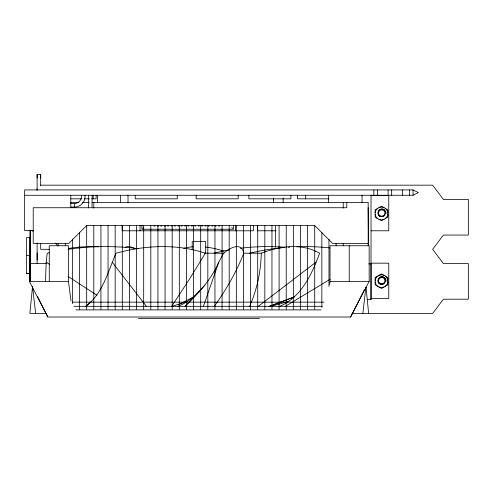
<?xml version="1.0" encoding="UTF-8"?>
<svg xmlns="http://www.w3.org/2000/svg" width="493" height="493" viewBox="0 0 493 493"><rect width="100%" height="100%" fill="white"/><g stroke="black" fill="none" stroke-linecap="round" stroke-linejoin="round"><path stroke-width="0.74" d="M30.332 230.477L29.993 281.38L29.993 230.219M37.123 263.564L37.123 242.944M37.123 190.261L37.123 174.479L40.685 174.479L40.685 178.047M40.685 243.203L40.685 249.31L49.682 249.31M40.685 185.732L40.685 174.479M122.122 225.412L122.122 230.786L253.359 230.786L253.359 225.412M140.067 230.786L140.067 225.412M141.885 225.443L141.885 229.239L233.528 229.239L233.528 225.443M235.623 230.786L235.623 225.412M257.525 225.412L257.525 230.786L275.944 230.786M275.47 247.357L275.47 225.412M367.205 299.522L371.026 299.522L371.026 195.265M375.191 282.871L375.191 277.534L381.502 273.892L387.812 277.534L387.812 280.462L387.048 277.978L385.279 276.074M375.191 215.17L375.191 209.833L381.502 206.191L387.812 209.833L387.812 212.76L387.048 210.271L385.279 208.366M45.467 281.306L46.219 262.177L47.186 253.205L49.405 252.743M92.018 207.122L92.166 195.265M362.854 313.449L365.886 287.197M329.644 284.381L330.033 281.38L330.033 245.748L369.165 245.748L369.165 281.38L350.535 317.011M203.332 306.56L218.744 262.177L223.637 253.205L226.299 251.196A234.138 36.316 -62.9 0 1 243.24 251.184L243.825 253.205C236.233 272.185 226.201 289.822 214.128 306.523M171.57 306.523L190.668 277.269L205.334 253.205L198.734 251.196A234.138 160.207 -51.9 0 0 124.051 251.184L116.04 253.205C107.893 271.754 102.747 293.84 85.585 306.473M315.705 251.196L319.63 253.205C311.921 274.102 301.371 297.248 279.525 306.43M249.618 306.356C256.976 289.557 260.914 271.557 261.272 253.205L266.959 251.196A234.138 104.565 -59.8 0 1 315.711 251.184M218.744 262.177C211.411 279.463 198.439 293.286 185.177 306.208M364.284 289.822L350.689 317.011L47.809 317.011L29.34 281.38L68.465 281.38L70.998 300.884M185.134 306.171L204.805 285.311M142.81 228.321L143.66 227.464M376.88 218.097L377.724 218.584M376.88 285.798L377.724 286.285M177.979 306.289C186.169 303.189 193.176 297.643 199.345 291.536M85.344 306.628L91.587 301.414M377.724 208.366L375.956 210.271L375.191 212.76L375.191 211.787M385.279 218.584L387.048 216.68L387.812 214.196L387.812 215.17M377.724 276.074L375.956 277.978L375.191 280.462L375.191 279.488M385.279 286.285L387.048 284.381L387.812 281.897L387.812 282.871M258.474 306.19L315.97 262.177M285.422 306.289L330.119 279.266M178.694 304.588L193.558 296.922M24.65 195.265L413.048 195.265L418.391 192.59L413.048 189.922L24.65 189.922L24.65 230.582L33.302 230.582M378.969 207.652L381.502 207.072L384.035 207.652M384.035 219.299L381.502 219.884L378.969 219.299M378.969 275.353L381.502 274.774L384.035 275.353M384.035 287L381.502 287.585L378.969 287M269.363 306.467L294.241 296.922L268.759 306.529M171.638 306.48L187.494 301.414M270.589 306.449L288.713 301.414M387.689 211.817L387.812 217.117L381.502 220.765L375.191 217.117L375.191 214.196L375.956 216.68L376.972 218.005M387.689 279.519L387.812 284.818L381.502 288.467L375.191 284.818L375.191 281.897L375.956 284.381L376.972 285.706M381.502 209.007C376.843 209.149 376.597 216.6 381.409 216.649C385.933 217.413 386.943 210.209 382.722 209.044L381.564 209.007L382.05 210.012M214.036 253.205L222.614 251.196A234.138 196.522 34.2 0 1 229.202 249.908M249.507 253.205L258.819 251.196A234.138 196.522 -34.2 0 1 281.139 247.856M381.755 209.223C377.73 209.137 376.726 215.484 380.707 216.439M70.795 207.115L75.756 207.023A10.692 10.692 0 0 0 84.956 197.822L85.042 195.265M40.685 185.171L432.644 185.171L443.404 199.425L468.35 199.425L468.35 235.056L443.404 235.056L432.644 249.31L443.404 263.564L468.35 263.564L468.35 299.196L443.404 299.196L432.644 313.449L351.99 313.449M371.026 195.474L388.761 195.474L388.761 230.786L371.026 230.786M70.795 198.827L81.678 198.827M84.605 198.827L89.356 198.827M91.655 198.827L96.123 198.827L96.123 195.265M328.911 198.827L297.445 198.827L297.445 195.265M70.462 202.389L78.911 202.389M82.43 202.389L89.251 202.389M91.975 202.389L368.172 202.389L368.191 245.65M70.795 203.554L74.357 203.554A7.124 7.124 0 0 0 81.487 196.424L81.487 195.265M153.939 226.047L155.005 226.047M157.501 226.047L158.567 226.047M160.73 226.047L161.796 226.047M164.292 226.047L165.358 226.047M167.515 226.047L168.588 226.047M171.083 226.047L172.149 226.047M174.306 226.047L175.379 226.047M177.874 226.047L178.941 226.047M181.097 226.047L182.17 226.047M184.659 226.047L185.732 226.047M187.888 226.047L188.961 226.047M191.45 226.047L192.523 226.047M194.68 226.047L195.752 226.047M198.241 226.047L199.314 226.047M201.471 226.047L202.537 226.047M205.033 226.047L206.105 226.047M208.262 226.047L209.328 226.047M211.824 226.047L212.896 226.047M215.053 226.047L216.119 226.047M218.615 226.047L219.681 226.047M368.172 243.369L332.535 243.369L314.719 225.554L86.676 225.554L68.854 243.369L33.222 243.369L33.222 207.738L346.789 207.738L346.789 202.389M204.657 253.205L224.161 253.205M243.172 253.205L261.561 253.205M26.431 255.485L29.993 255.485M371.026 263.176L388.761 263.176L388.761 298.487L371.026 298.487M29.993 263.564L46.743 263.564M368.733 263.891L371.026 263.891L371.026 299.522M26.431 273.325L29.993 273.325M29.993 273.35L26.431 273.35L26.431 237.669L29.993 237.669L29.993 281.38M330.033 281.38L369.165 281.38M72.422 302.16L323.987 302.16M73.95 306.319L322.274 306.319M75.867 309.887L321.109 309.887M46.508 313.449L29.87 313.449L32.532 286.445L35.644 313.449M138.434 318.521L259.46 318.521M382.1 209.254L383.086 209.426M382.784 277.017C377.872 275.679 376.233 283.882 381.409 284.356C385.933 285.114 386.943 277.91 382.722 276.746C377.983 275.408 375.678 283.389 380.707 284.141M380.96 216.107C383.147 216.754 385.421 214.443 384.941 212.292A3.297 3.297 0 0 0 380.627 210.049A3.297 3.297 0 0 0 378.766 214.535A3.297 3.297 0 0 0 383.406 216.002L383.831 215.669C382.001 217.536 378.341 216.205 378.433 213.475M380.96 283.808C383.147 284.461 385.421 282.15 384.941 279.993A3.297 3.297 0 0 0 380.627 277.75A3.297 3.297 0 0 0 378.766 282.243A3.297 3.297 0 0 0 383.406 283.703L383.831 283.37C382.001 285.237 378.341 283.906 378.433 281.176M382.691 209.038C384.657 209.568 386.087 211.448 386.099 213.475M382.691 276.733C384.651 277.269 386.093 279.143 386.099 281.176M31.774 230.582L33.111 231.254M46.219 262.177L49.429 264.273M68.04 276.407L96.918 295.239M231.753 227.464L232.61 228.321M55.401 243.123L57.915 245.933M384.62 277.984L385.298 278.804M112.213 262.177L146.483 306.436M37.499 296.392L47.809 317.011M366.046 287.197L368.628 313.449M368.172 207.738L368.505 245.489M413.048 189.922L413.048 195.265M409.48 189.922L409.48 195.265M402.356 189.922L402.356 195.265M391.664 189.922L391.664 195.265M388.102 189.922L388.102 195.265M377.41 189.922L377.41 195.265M373.848 189.922L373.848 195.265M362.047 195.265L362.047 202.389M349.235 245.748L349.235 281.38M343.227 202.389L343.227 208.095M343.227 243.209L343.227 245.711M336.103 243.209L336.103 245.711M328.973 239.376L328.973 286.519M328.554 195.265L328.554 202.389M321.849 232.486L321.849 307.447M314.719 225.597L314.719 309.29M307.595 225.597L307.595 309.29M305.66 195.265L305.66 198.827M300.471 225.597L300.471 309.29M293.341 225.597L293.341 309.29M290.932 195.265L290.932 198.827L248.885 198.827L248.885 195.265M286.217 225.597L286.217 309.29M283.118 198.118L283.118 202.389M279.087 225.597L279.087 309.29M273.387 198.118L273.387 202.389M271.963 225.597L271.963 309.29M264.833 225.597L264.833 309.29M257.71 225.597L257.71 309.29M250.58 225.597L250.58 309.29M243.456 225.597L243.456 309.29M238.193 195.265L238.193 198.827L196.146 198.827L196.146 195.265M236.332 225.597L236.332 309.29M229.202 225.597L229.202 309.29M222.078 225.597L222.078 309.29M214.948 225.597L214.948 309.29M207.824 225.597L207.824 309.29M205.692 253.205L205.692 241.588L192.202 241.588L192.202 249.575M200.694 225.597L200.694 309.29M193.57 225.597L193.57 309.29M186.446 225.597L186.446 309.29M179.316 225.597L179.316 309.29M177.264 195.265L177.264 198.827L135.218 198.827L135.218 195.265M172.193 225.597L172.193 309.29M165.063 225.597L165.063 309.29M157.939 225.597L157.939 309.29M150.809 225.597L150.809 309.29M143.685 225.597L143.685 309.29M136.561 225.597L136.561 309.29M129.431 225.597L129.431 309.29M128.007 195.265L128.007 202.389M122.307 225.597L122.307 309.29M120.619 195.265L120.619 202.389M115.177 225.597L115.177 309.29M108.053 225.597L108.053 309.29M100.923 225.597L100.923 309.29M97.46 195.265L97.46 202.389M93.799 202.389L93.799 208.095M93.799 225.597L93.799 309.29M93.189 195.265L93.189 198.827M88.611 195.265L88.611 204.798A14.254 14.254 0 0 1 88.272 207.88M86.676 225.437L86.676 309.29M79.546 232.265L79.546 309.29M74.357 203.554L74.357 207.115M72.422 239.087L72.422 303.589M70.795 195.265L70.795 207.547M68.465 281.38L68.465 245.748L49.269 245.748L49.269 281.38M65.292 243.209L65.292 245.711M58.168 243.209L58.168 245.711M37.123 174.491L37.123 178.047M37.123 188.733L37.123 189.965M37.123 252.872L37.123 260.002M378.396 275.938A5.331 5.331 0 0 1 379.684 275.402M67.96 249.31A234.138 209.131 0 0 1 138.644 248.7M282.575 247.708A234.138 196.522 -34.2 0 1 284.011 247.578M288.313 247.227A234.138 196.522 -34.2 0 1 289.742 247.122M296.946 246.753A234.138 196.522 -34.2 0 1 329.718 247.905M68.496 248.478A234.138 160.207 51.9 0 1 98.668 246.746M125.204 247.332A234.138 36.316 62.9 0 1 134.158 248.25M240.331 248.25A234.138 196.522 34.2 0 1 284.726 247.227M183.698 248.25A234.138 104.565 59.8 0 1 192.837 246.783M205.55 247.055A234.138 104.565 59.8 0 1 224.032 251.184"/></g></svg>
